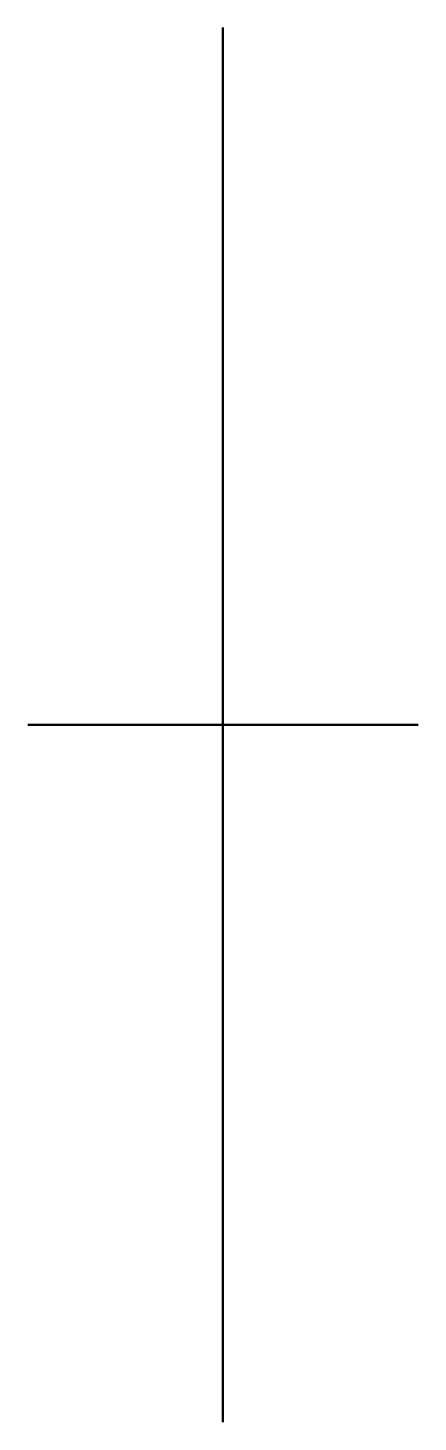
# Model space of a CAD drawing. Header units: millimetres. Extents: x -14 to 14, y -249 to -149.
import ezdxf

# ---------------------------------------------------------------- set-up
doc = ezdxf.new("R2010")
doc.units = ezdxf.units.MM
doc.layers.add('f-HAT', color=7, linetype='Continuous')
doc.layers.add('f-HID', color=7, linetype='Continuous')
doc.layers.add('f-VIS', color=7, linetype='Continuous', lineweight=50)
doc.layers.add('PV-35A', color=7, linetype='Continuous', lineweight=50)

# ---------------------------------------------------------------- blocks, each defined once
blk = doc.blocks.new('*U1')
at = {"layer": 'PV-35A', "extrusion": (-1, 0, 0)}
for radius in [50, 35, 15, 7]:
    blk.add_circle((198.62, 228.17), radius, dxfattribs=at)

msp = doc.modelspace()

# ---------------------------------------------------------------- hatches: boundary and pattern name
at = {"layer": 'f-HAT', "extrusion": (0, -1, 0)}
h = msp.add_hatch(dxfattribs=at)
h.set_pattern_fill('ANSI37', color=256, style=0)
edge = h.paths.add_edge_path()
edge.add_arc((10, 182.17), 4, 270, 360)
edge.add_line((14, 182.17), (14, 193.17))
edge.add_line((14, 193.17), (10, 193.17))
edge.add_arc((10, 195.17), 2, 180, 270, ccw=False)
edge.add_line((8, 195.17), (8, 213.17))
edge.add_line((8, 213.17), (14, 213.17))
edge.add_line((14, 213.17), (14, 221.17))
edge.add_line((14, 221.17), (-14, 221.17))
edge.add_line((-14, 221.17), (-14, 213.17))
edge.add_line((-14, 213.17), (-8, 213.17))
edge.add_line((-8, 213.17), (-8, 195.17))
edge.add_arc((-10, 195.17), 2, -90, 0, ccw=False)
edge.add_line((-10, 193.17), (-14, 193.17))
edge.add_line((-14, 193.17), (-14, 182.17))
edge.add_arc((-10, 182.17), 4, 180, 270)
edge.add_line((-10, 178.17), (10, 178.17))
edge = h.paths.add_edge_path()
edge.add_arc((10, 274.17), 4, 0, 90)
edge.add_line((10, 278.17), (-10, 278.17))
edge.add_arc((-10, 274.17), 4, 90, 180)
edge.add_line((-14, 274.17), (-14, 263.17))
edge.add_line((-14, 263.17), (-10, 263.17))
edge.add_arc((-10, 261.17), 2, 0, 90, ccw=False)
edge.add_line((-8, 261.17), (-8, 243.17))
edge.add_line((-8, 243.17), (-14, 243.17))
edge.add_line((-14, 243.17), (-14, 235.17))
edge.add_line((-14, 235.17), (14, 235.17))
edge.add_line((14, 235.17), (14, 243.17))
edge.add_line((14, 243.17), (8, 243.17))
edge.add_line((8, 243.17), (8, 261.17))
edge.add_arc((10, 261.17), 2, 90, 180, ccw=False)
edge.add_line((10, 263.17), (14, 263.17))
edge.add_line((14, 263.17), (14, 274.17))

# ---------------------------------------------------------------- linework, layer by layer
at = {"layer": 'f-HID'}
for p, q in [((-8, -198.62, 243.17), (-8, -198.62, 213.17)), ((8, -198.62, 243.17), (8, -198.62, 213.17))]:
    msp.add_line(p, q, dxfattribs=at)
at = {"layer": 'f-VIS'}
for p, q in [((-14, -198.62, 193.17), (-14, -198.62, 213.17)), ((-14, -198.62, 243.17), (-14, -198.62, 263.17)), ((-14, -198.62, 221.17), (-14, -198.62, 235.17)), ((-14, -198.62, 193.17), (-14, -198.62, 182.17)), ((-10, -198.62, 193.17), (-14, -198.62, 193.17)), ((-14, -198.62, 213.17), (-8, -198.62, 213.17)), ((-14, -198.62, 221.17), (-14, -198.62, 213.17)), ((14, -198.62, 221.17), (-14, -198.62, 221.17)), ((-14, -198.62, 235.17), (14, -198.62, 235.17)), ((-14, -198.62, 243.17), (-14, -198.62, 235.17)), ((-8, -198.62, 243.17), (-14, -198.62, 243.17)), ((-14, -198.62, 263.17), (-10, -198.62, 263.17)), ((-14, -198.62, 274.17), (-14, -198.62, 263.17)), ((-10, -198.62, 178.17), (10, -198.62, 178.17)), ((10, -198.62, 278.17), (-10, -198.62, 278.17)), ((-8, -198.62, 213.17), (-8, -198.62, 195.17)), ((-8, -198.62, 261.17), (-8, -198.62, 243.17)), ((8, -198.62, 213.17), (14, -198.62, 213.17)), ((8, -198.62, 195.17), (8, -198.62, 213.17)), ((8, -198.62, 243.17), (8, -198.62, 261.17)), ((14, -198.62, 243.17), (8, -198.62, 243.17)), ((14, -198.62, 193.17), (10, -198.62, 193.17)), ((10, -198.62, 263.17), (14, -198.62, 263.17)), ((14, -198.62, 193.17), (14, -198.62, 213.17)), ((14, -198.62, 243.17), (14, -198.62, 263.17)), ((14, -198.62, 221.17), (14, -198.62, 235.17)), ((14, -198.62, 213.17), (14, -198.62, 221.17)), ((14, -198.62, 182.17), (14, -198.62, 193.17)), ((14, -198.62, 263.17), (14, -198.62, 274.17)), ((14, -198.62, 235.17), (14, -198.62, 243.17))]:
    msp.add_line(p, q, dxfattribs=at)
at = {"layer": 'f-VIS', "extrusion": (0, -1, 0)}
for centre, radius, start, end in [((-10, 182.17, 198.62), 4, 180, 270), ((-10, 274.17, 198.62), 4, 90, 180), ((-10, 195.17, 198.62), 2, 270, 0), ((-10, 261.17, 198.62), 2, 0, 90), ((10, 195.17, 198.62), 2, 180, 270), ((10, 261.17, 198.62), 2, 90, 180), ((10, 182.17, 198.62), 4, 270, 0), ((10, 274.17, 198.62), 4, 0, 90)]:
    msp.add_arc(centre, radius, start, end, dxfattribs=at)

# ---------------------------------------------------------------- block references
at = {"layer": 'PV-35A'}
msp.add_blockref('*U1', (0, 0), dxfattribs=at)

doc.saveas('drawing.dxf')
